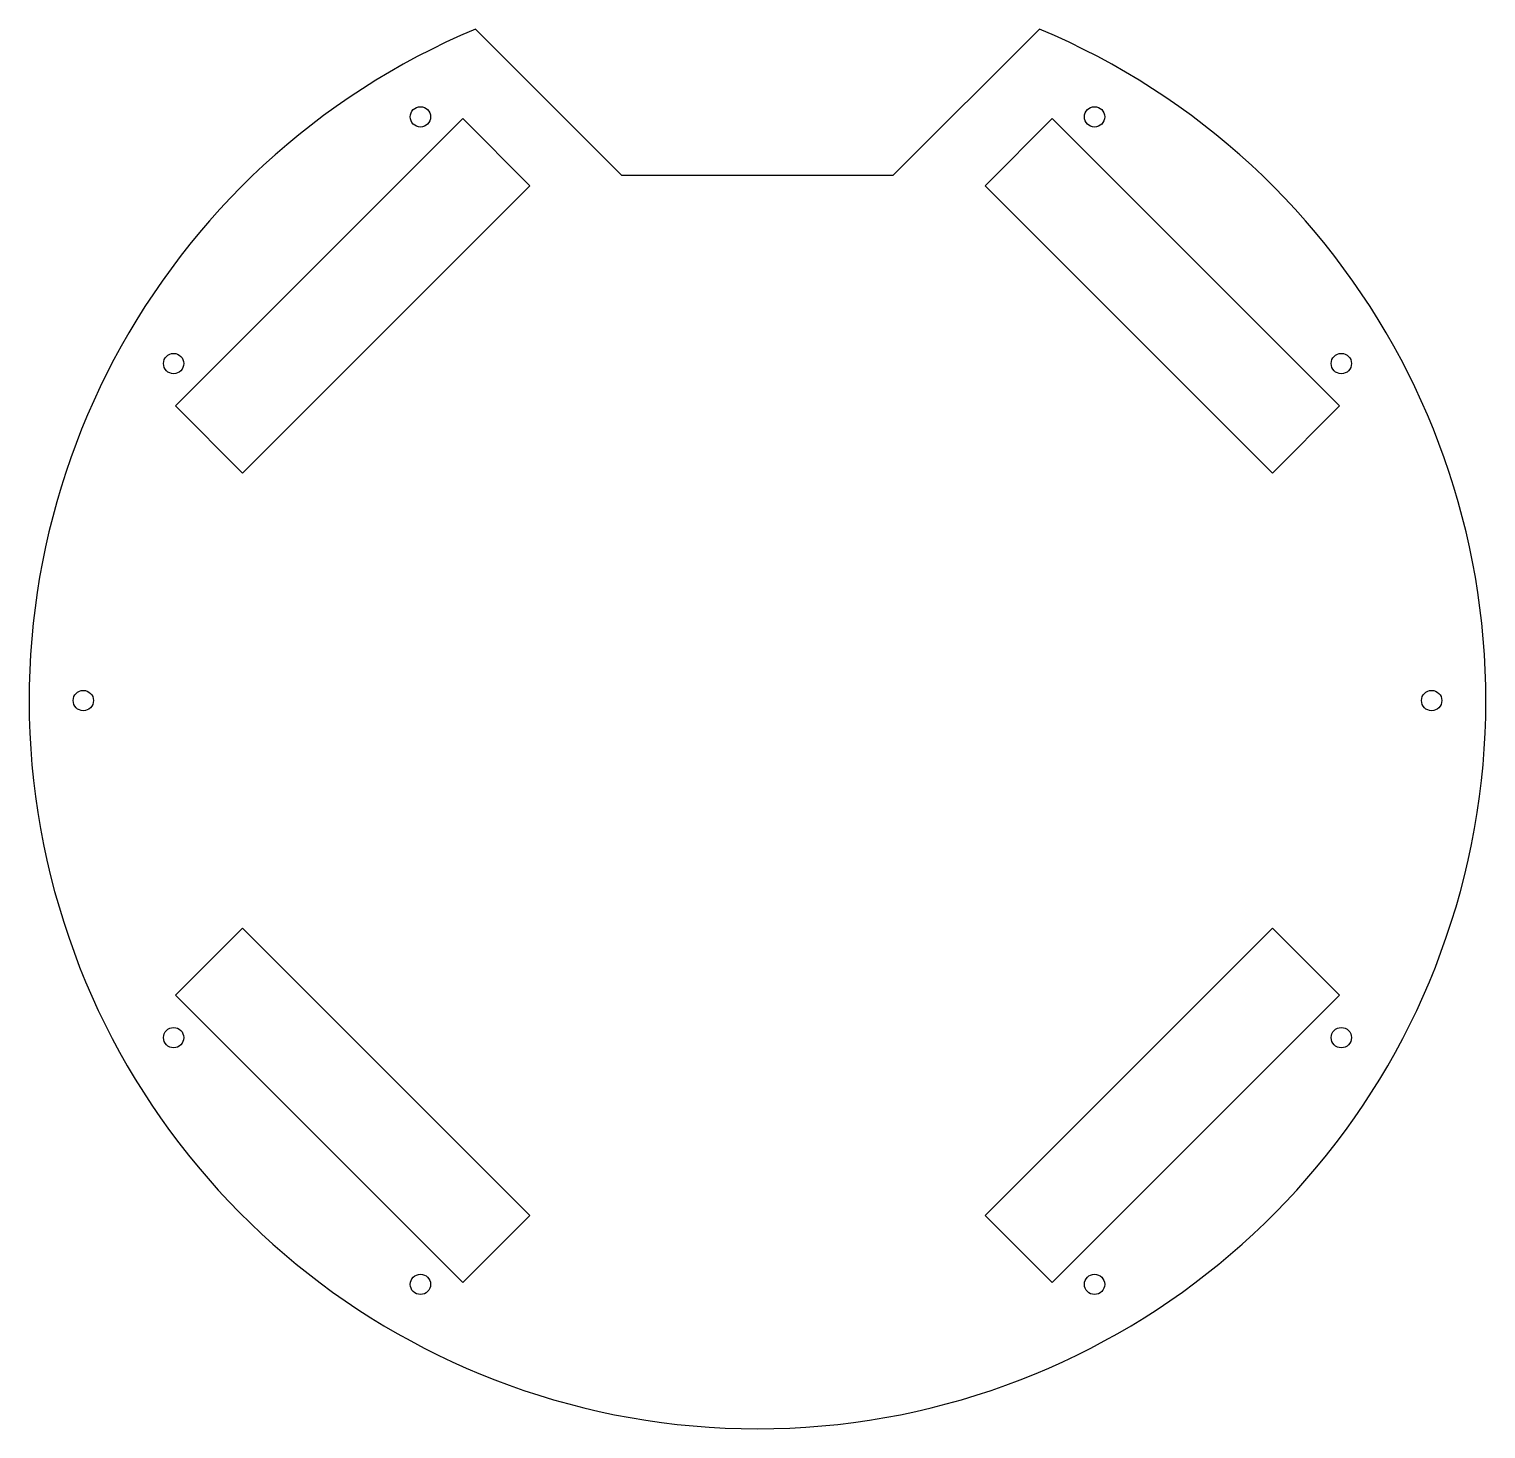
# Model space of a CAD drawing. Header units: millimetres. Extents: x -111 to 104, y -110 to 96.
import ezdxf

# ---------------------------------------------------------------- set-up
doc = ezdxf.new("R2010")
doc.units = ezdxf.units.MM
doc.layers.get('0').update_dxf_attribs({"linetype": 'CONTINUOUS'})

msp = doc.modelspace()

# ---------------------------------------------------------------- linework, layer by layer
msp.add_lwpolyline([(37.75, 96.34), (16.13, 74.72), (-23.87, 74.72), (-45.48, 96.34, 4.964694)], format="xyb", close=True)
for points in [[(-47.35, 83.13), (-37.45, 73.23), (-79.88, 30.81), (-89.78, 40.71)], [(82.05, 40.71), (72.15, 30.81), (29.72, 73.23), (39.62, 83.13)], [(-89.78, -46.27), (-79.88, -36.37), (-37.45, -78.79), (-47.35, -88.69)], [(39.62, -88.69), (29.72, -78.79), (72.15, -36.37), (82.05, -46.27)]]:
    msp.add_lwpolyline(points, close=True)
for centre in [(-53.62, 83.39), (45.88, 83.39), (-90.04, 46.97), (82.3, 46.97), (-103.37, -2.78), (95.63, -2.78), (-90.04, -52.53), (82.3, -52.53), (-53.62, -88.95), (45.88, -88.95)]:
    msp.add_circle(centre, 1.5)

doc.saveas('drawing.dxf')
